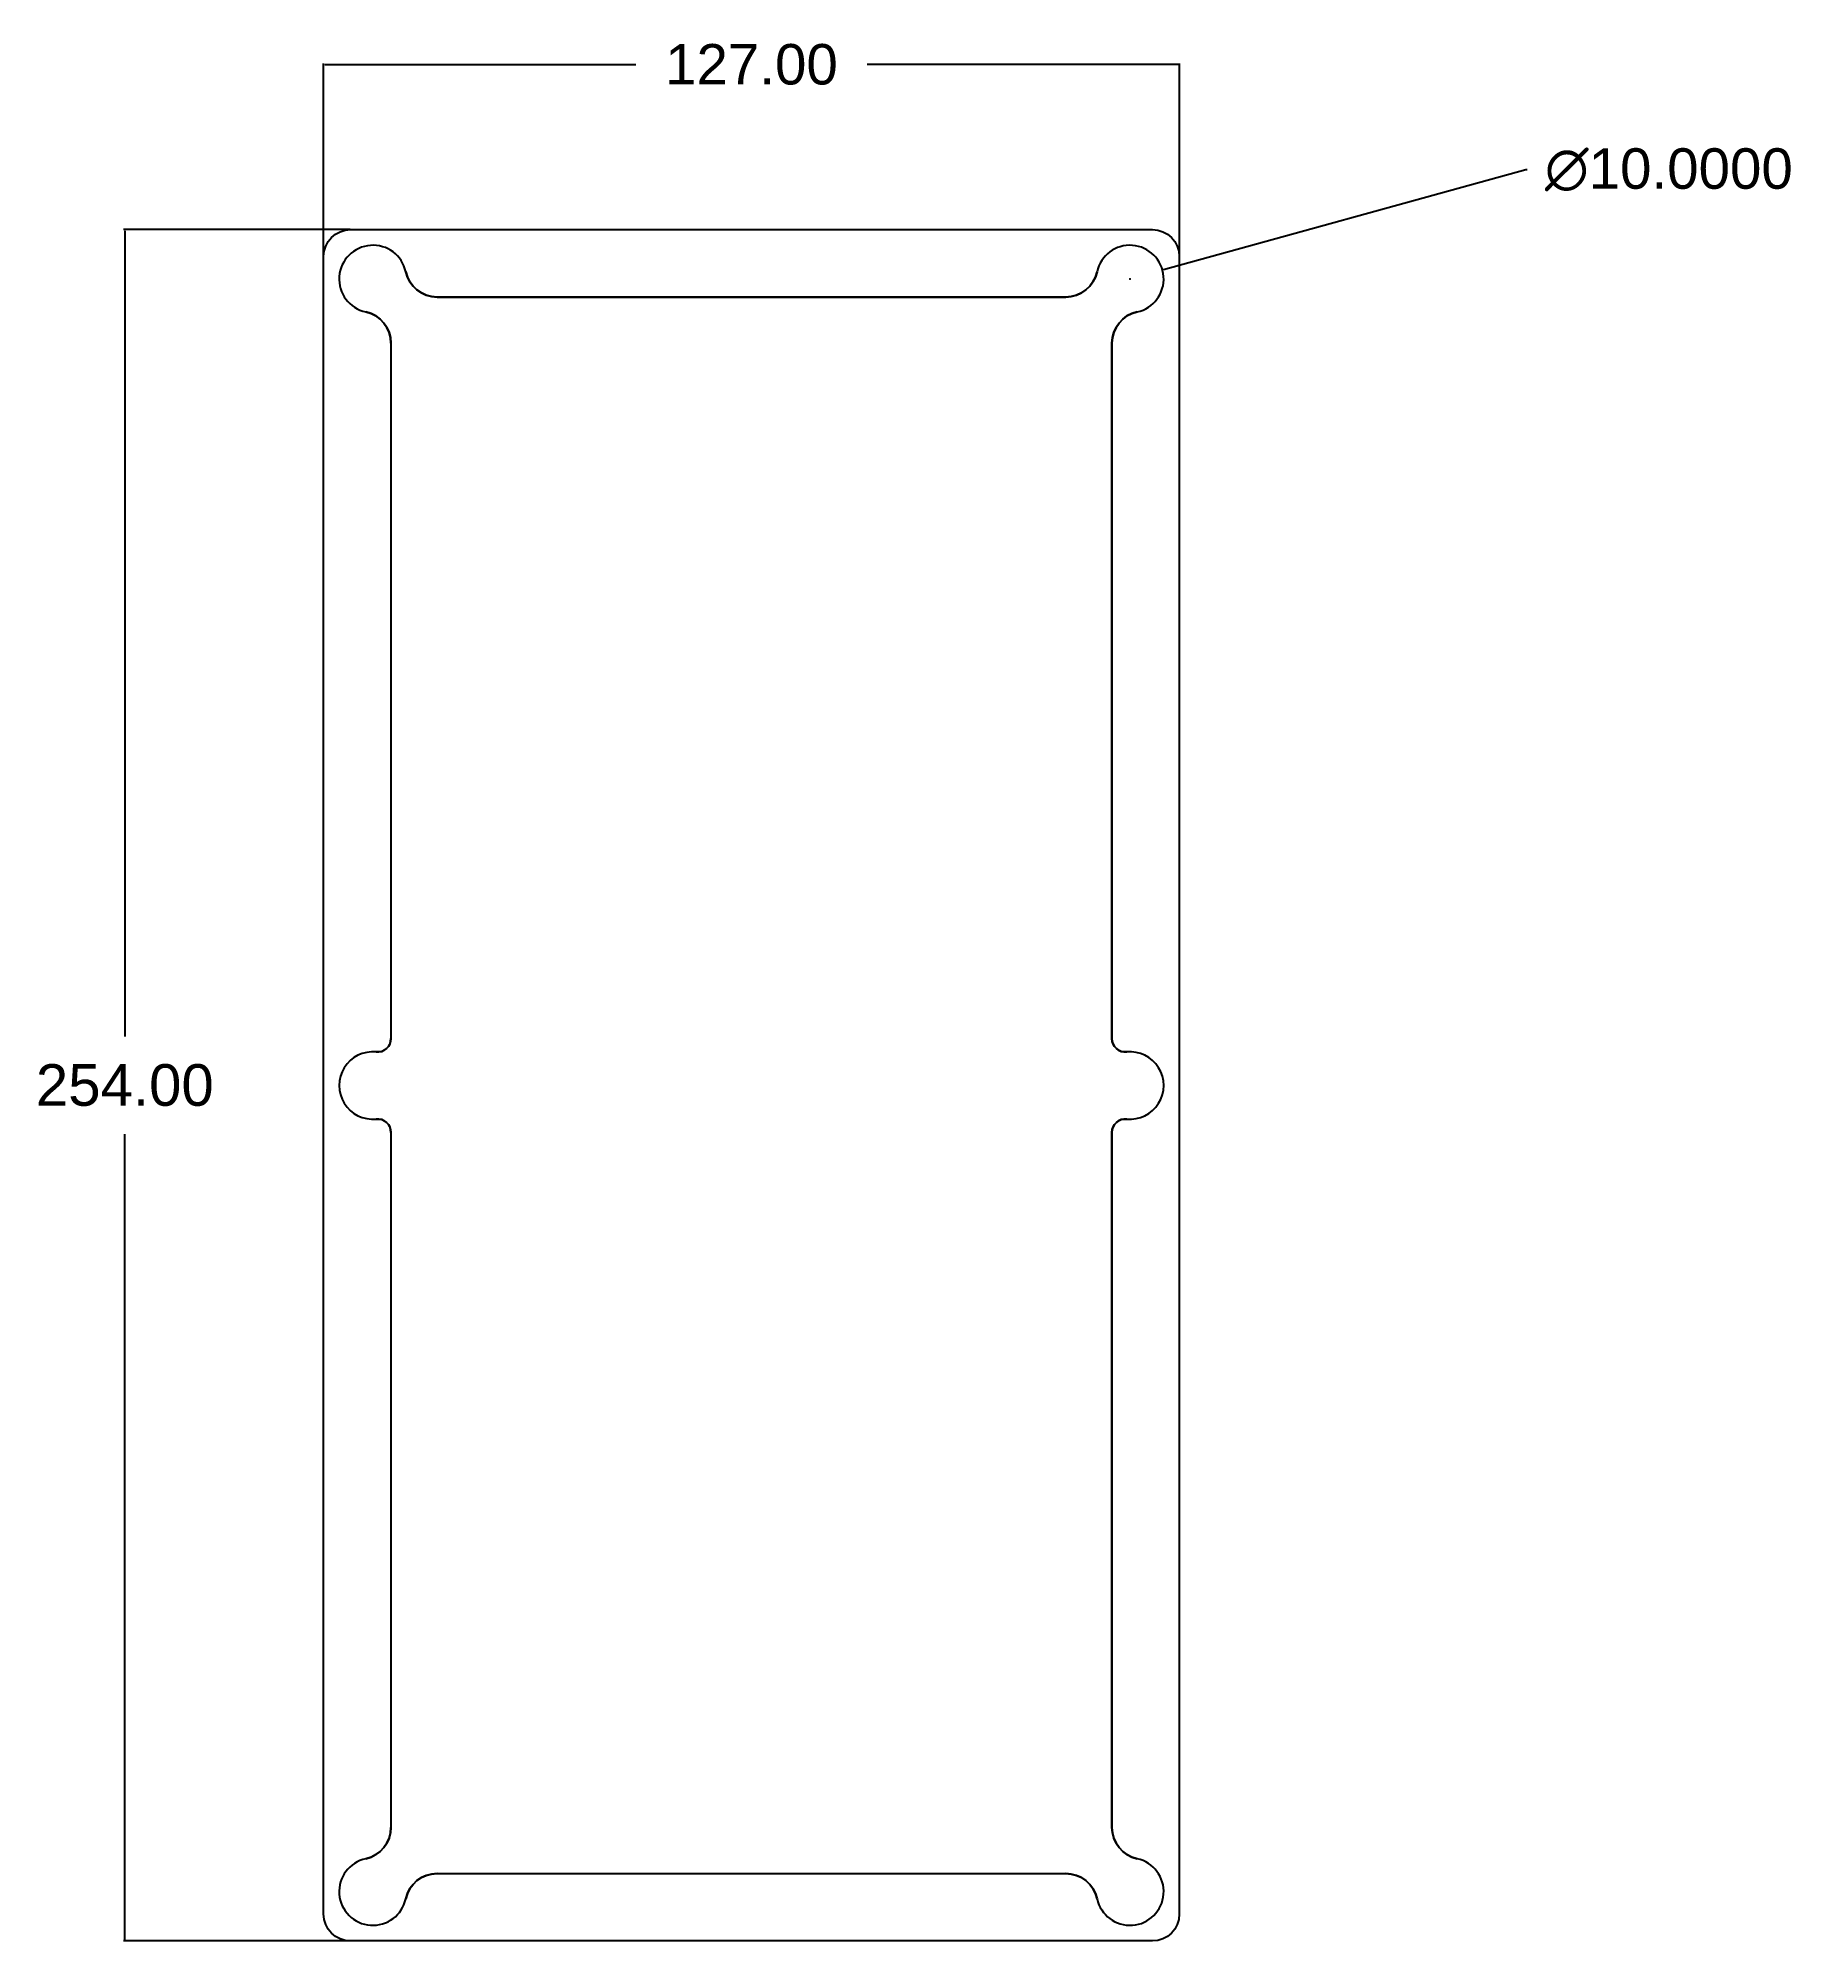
# Model space of a CAD drawing. Header units: centimetres. Extents: x 89 to 350, y 29 to 312.
import ezdxf

# ---------------------------------------------------------------- set-up
doc = ezdxf.new("R2010")
doc.units = ezdxf.units.CM
doc.header["$MEASUREMENT"] = 0
doc.layers.add('Dimensiuni', color=131, linetype='Continuous')
doc.layers.add('Schita', color=7, linetype='Continuous')
doc.styles.get("Standard").update_dxf_attribs({"font": 'arial.ttf'})
doc.dimstyles.get("Standard").update_dxf_attribs({"dimtxt": 0.18, "dimasz": 0.18, "dimexe": 0.18, "dimexo": 0.0625, "dimgap": 0.09, "dimtad": 0, "dimtih": 1, "dimtoh": 1, "dimdec": 4, "dimzin": 0, "dimdsep": 46, "dimtxsty": 'Standard', "dimcen": 0.09, "dimadec": 0, "dimazin": 0, "dimtfac": 1, "dimtdec": 4, "dimtofl": 0, "dimtmove": 0, "dimatfit": 3, "dimfxl": 1, "dimtolj": 1, "dimtzin": 0, "dimarcsym": 0})

# ---------------------------------------------------------------- blocks, each defined once
blk = doc.blocks.new('*D7')
at = {"layer": 'Defpoints', "color": 0, "transparency": 16777216}
for p in [(135.34, 283.47), (101.84, 29.47), (135.34, 29.47)]:
    blk.add_point(p, dxfattribs=at)
at = {"layer": 'Dimensiuni', "color": 0, "lineweight": -2, "transparency": 16777216}
for p, q in [((135.27, 283.47), (101.66, 283.47)), ((101.84, 283.29), (101.84, 163.71)), ((101.84, 29.65), (101.84, 149.22)), ((135.27, 29.47), (101.66, 29.47))]:
    blk.add_line(p, q, dxfattribs=at)
at = {"layer": 'Dimensiuni', "color": 0, "transparency": 16777216}
for points in [[(101.81, 283.29), (101.87, 283.29), (101.84, 283.47)], [(101.81, 29.65), (101.87, 29.65), (101.84, 29.47)]]:
    blk.add_solid(points, dxfattribs=at)
at = {"layer": 'Dimensiuni', "color": 0, "transparency": 16777216, "insert": (101.84, 156.47), "char_height": 6.18, "attachment_point": 5}
blk.add_mtext('\\A1;254.00', dxfattribs=at)
blk = doc.blocks.new('*D12')
at = {"layer": 'Defpoints', "color": 0, "transparency": 16777216}
for p in [(258.34, 307.97), (131.34, 279.47), (258.34, 279.47)]:
    blk.add_point(p, dxfattribs=at)
at = {"layer": 'Dimensiuni', "color": 0, "lineweight": -2, "transparency": 16777216}
for p, q in [((131.34, 279.53), (131.34, 308.15)), ((131.52, 307.97), (177.67, 307.97)), ((258.16, 307.97), (212, 307.97)), ((258.34, 279.53), (258.34, 308.15))]:
    blk.add_line(p, q, dxfattribs=at)
at = {"layer": 'Dimensiuni', "color": 0, "transparency": 16777216}
for points in [[(131.52, 308), (131.52, 307.94), (131.34, 307.97)], [(258.16, 308), (258.16, 307.94), (258.34, 307.97)]]:
    blk.add_solid(points, dxfattribs=at)
at = {"layer": 'Dimensiuni', "color": 0, "transparency": 16777216, "insert": (194.84, 307.97), "char_height": 6, "attachment_point": 5}
blk.add_mtext('\\A1;127.00', dxfattribs=at)
blk = doc.blocks.new('*D13')
at = {"layer": 'Defpoints', "color": 0, "transparency": 16777216}
for p in [(255.84, 277.48), (246.2, 274.82)]:
    blk.add_point(p, dxfattribs=at)
at = {"layer": 'Dimensiuni', "color": 0, "lineweight": -2, "transparency": 16777216}
for p, q in [((309.77, 292.34), (256.01, 277.52)), ((309.95, 292.34), (309.77, 292.34)), ((250.93, 276.15), (251.11, 276.15)), ((251.02, 276.06), (251.02, 276.24))]:
    blk.add_line(p, q, dxfattribs=at)
at = {"layer": 'Dimensiuni', "color": 0, "transparency": 16777216}
blk.add_solid([(256, 277.55), (256.02, 277.49), (255.84, 277.48)], dxfattribs=at)
at = {"layer": 'Dimensiuni', "color": 0, "transparency": 16777216, "insert": (330.99, 292.34), "char_height": 6, "attachment_point": 5}
blk.add_mtext('\\A1;∅10.0000', dxfattribs=at)

msp = doc.modelspace()

# ---------------------------------------------------------------- linework, layer by layer
at = {"layer": 'Schita'}
for p, q in [((148.18295, 273.46612), (241.48786, 273.46612)), ((141.33541, 266.61858), (141.33541, 163.40524)), ((248.33541, 266.61858), (248.33541, 163.40524)), ((141.33541, 149.47146), (141.33541, 46.31367)), ((248.33541, 149.47146), (248.33541, 46.31367)), ((148.18295, 39.46612), (241.48786, 39.46612))]:
    msp.add_line(p, q, dxfattribs=at)
msp.add_lwpolyline([(135.33541, 283.46612), (254.33541, 283.46612, -0.414213562), (258.33541, 279.46612), (258.33541, 33.46612, -0.414213562), (254.33541, 29.46612), (135.33541, 29.46612, -0.414213562), (131.33541, 33.46612), (131.33541, 279.46612, -0.414213562)], format="xyb", close=True, dxfattribs=at)
for points in [[(246.13058, 277.20866, -0.352867913), (241.48786, 273.46612), (148.18295, 273.46612, -0.352867913), (143.54024, 277.20866)], [(137.59287, 271.26129), (137.59287, 271.26129, -0.352867913), (141.33541, 266.61858), (141.33541, 163.40524, -0.44300903), (139.14111, 161.4147)], [(250.52971, 161.4147, -0.44300903), (248.33541, 163.40524), (248.33541, 266.61858, -0.352867913), (252.07794, 271.26129)], [(139.14111, 151.462, -0.44300903), (141.33541, 149.47146), (141.33541, 46.31367, -0.352867913), (137.59287, 41.67095)], [(252.07794, 41.67095), (252.07794, 41.67095, -0.352867913), (248.33541, 46.31367), (248.33541, 149.47146, -0.44300903), (250.52971, 151.462)], [(143.54024, 35.72359, -0.352867913), (148.18295, 39.46612), (241.48786, 39.46612, -0.352867913), (246.13058, 35.72359)]]:
    msp.add_lwpolyline(points, format="xyb", dxfattribs=at)
for centre, radius, start, end in [((138.65417, 276.14736), 5, 12.2547918, 257.7452082), ((251.01665, 276.14736), 5, 282.2547918, 167.7452082), ((148.18295, 278.21709), 4.75097, 192.2547918, 270), ((241.48786, 278.21709), 4.75097, 270, 347.7452082), ((136.58443, 266.61858), 4.75097, 0, 77.7452082), ((253.08638, 266.61858), 4.75097, 102.2547918, 180), ((138.65536, 156.43835), 5, 84.4248997, 275.5751003), ((139.33541, 163.40524), 2, 264.4248997, 0), ((250.33541, 163.40524), 2, 180, 275.5751003), ((251.01546, 156.43835), 5, 264.4248997, 95.5751003), ((139.33541, 149.47146), 2, 0, 95.5751003), ((250.33541, 149.47146), 2, 84.4248997, 180), ((136.58443, 46.31367), 4.75097, 282.2547918, 0), ((253.08638, 46.31367), 4.75097, 180, 257.7452082), ((138.65417, 36.78488), 5, 102.2547918, 347.7452082), ((251.01665, 36.78488), 5, 192.2547918, 77.7452082), ((148.18295, 34.71515), 4.75097, 90, 167.7452082), ((241.48786, 34.71515), 4.75097, 12.2547918, 90)]:
    msp.add_arc(centre, radius, start, end, dxfattribs=at)

# ---------------------------------------------------------------- dimensions: what is measured, and where the dimension line sits
at = {"layer": 'Dimensiuni'}
dim = msp.add_linear_dim(base=(258.33541, 307.96612), p1=(131.33541, 279.46612), p2=(258.33541, 279.46612), dimstyle='Standard', override={"dimscale": 1, "dimtxt": 6, "dimgap": 5, "dimdec": 2, "dimtix": 0, "dimtofl": 0, "dimtmove": 0, "dimatfit": 3}, dxfattribs=at)
dim.commit()
dim.dimension.update_dxf_attribs({"geometry": '*D12', "text_midpoint": (194.83541, 307.96612)})
dim = msp.add_diameter_dim_2p(p1=(246.19629, 274.81914), p2=(255.837, 277.47557), dimstyle='Standard', override={"dimtxt": 6, "dimgap": 3}, dxfattribs=at)
dim.commit()
dim.dimension.update_dxf_attribs({"geometry": '*D13', "text_midpoint": (330.98932, 292.33654), "dimtype": 163})
dim = msp.add_linear_dim(base=(101.83541, 29.46612), p1=(135.33541, 283.46612), p2=(135.33541, 29.46612), angle=90, dimstyle='Standard', override={"dimtxt": 6.18, "dimgap": 4.09, "dimdec": 2}, dxfattribs=at)
dim.commit()
dim.dimension.update_dxf_attribs({"geometry": '*D7', "text_midpoint": (101.83541, 156.46612)})

doc.saveas('drawing.dxf')
